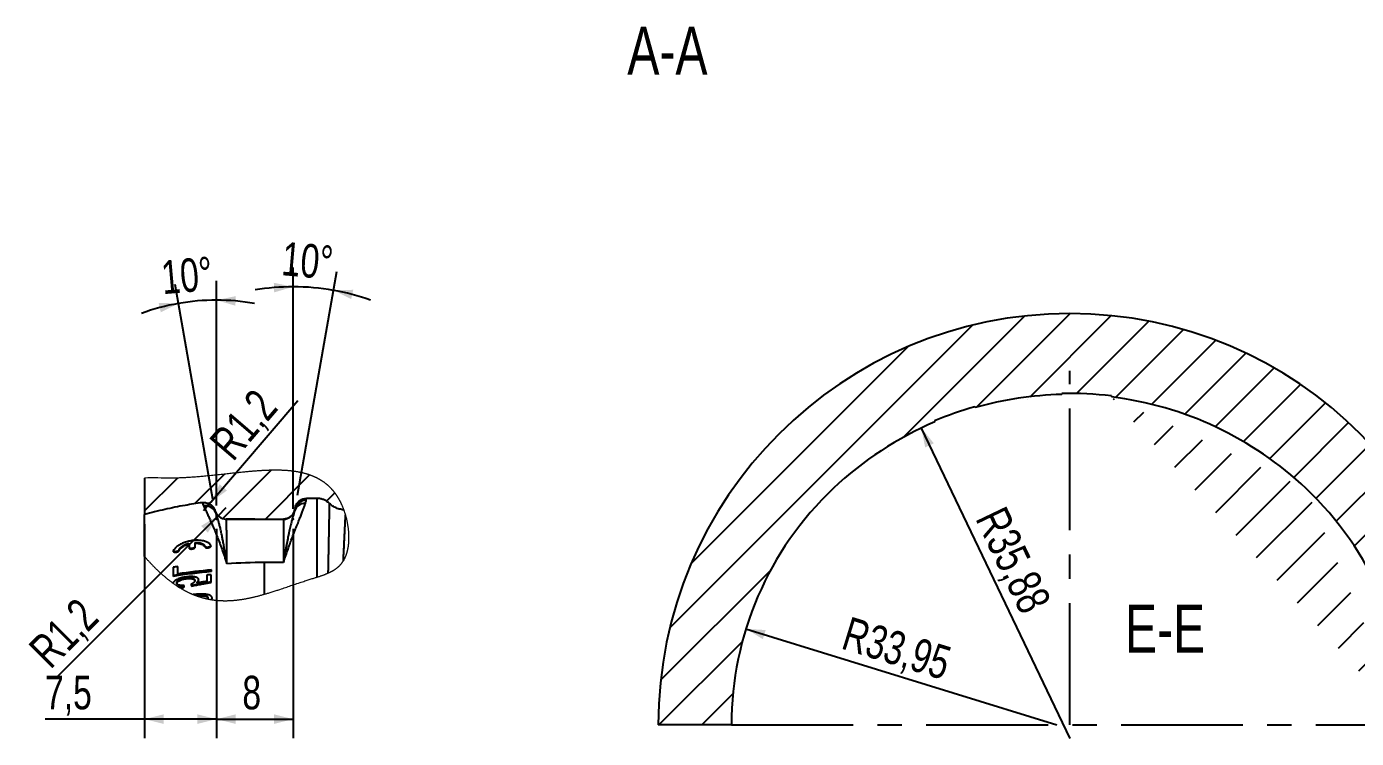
# Model space of a CAD drawing. Header units: millimetres. Extents: x 8 to 586, y 8 to 412.
# Drawn here: x 141.1 to 279.8, y 75.4 to 149.6 of the extents above; entities that cross this region are included whole.
import ezdxf

# ---------------------------------------------------------------- set-up
doc = ezdxf.new("R2010")
doc.units = ezdxf.units.MM
doc.header["$PDSIZE"] = -1
doc.linetypes.add('CENTERX2', pattern=[20.32, 12.7, -2.54, 2.54, -2.54])
for name, color, linetype in [('CENTERLINE', 4, 'CENTERX2'), ('DETAIL', 3, 'Continuous'), ('DIMENSIONS', 2, 'Continuous'), ('HATCH', 3, 'Continuous'), ('TEXT', 2, 'Continuous')]:
    doc.layers.add(name, color=color, linetype=linetype)
doc.layers.add('OUTLINE', color=7, linetype='Continuous', lineweight=25)
doc.styles.add('SLDTEXTSTYLE0', font='TXT', dxfattribs={"width": 0.75})
doc.dimstyles.new('SLDDIMSTYLE17', dxfattribs={"dimtxt": 3.5, "dimasz": 2, "dimexe": 0, "dimexo": 0.0625, "dimgap": 0.875, "dimtad": 1, "dimdec": 4, "dimzin": 12, "dimdsep": 46, "dimtxsty": 'SLDTEXTSTYLE0', "dimsah": 1, "dimcen": 0.09, "dimazin": 3, "dimtfac": 1, "dimtofl": 0, "dimtmove": 0, "dimatfit": 3, "dimfxl": 0, "dimfrac": 2, "dimtolj": 1, "dimtzin": 12, "dimarcsym": 0})
doc.dimstyles.new('SLDDIMSTYLE6', dxfattribs={"dimtxt": 3.5, "dimasz": 2, "dimexe": 0, "dimexo": 0.0625, "dimgap": 0.875, "dimtad": 1, "dimrnd": 1e-09, "dimzin": 12, "dimdsep": 46, "dimtxsty": 'SLDTEXTSTYLE0', "dimsah": 1, "dimcen": 0.09, "dimadec": 0, "dimazin": 3, "dimtfac": 1, "dimtofl": 0, "dimtmove": 0, "dimatfit": 3, "dimfxl": 0, "dimfrac": 2, "dimtolj": 1, "dimtzin": 12, "dimarcsym": 0})
doc.dimstyles.new('SLDDIMSTYLE7', dxfattribs={"dimtxt": 3.5, "dimasz": 2, "dimexe": 0, "dimexo": 0.0625, "dimgap": 0.875, "dimtad": 1, "dimrnd": 1e-09, "dimzin": 12, "dimdsep": 46, "dimtxsty": 'SLDTEXTSTYLE0', "dimsah": 1, "dimcen": 0, "dimadec": 0, "dimazin": 3, "dimtfac": 1, "dimtofl": 0, "dimtmove": 0, "dimatfit": 3, "dimfxl": 0, "dimfrac": 2, "dimtolj": 1, "dimtzin": 12, "dimarcsym": 0})

# ---------------------------------------------------------------- blocks, each defined once
blk = doc.blocks.new('SW_HATCH_0')
at = {"layer": 'HATCH', "color": 0}
for p, q in [((0, 0), (-3.43, -3.43)), ((4.9, 0.41), (1.8, -2.69)), ((9.79, 0.81), (4.75, -4.23)), ((13.79, 0.32), (9.19, -4.28)), ((16.42, -1.54), (15.55, -2.41))]:
    blk.add_line(p, q, dxfattribs=at)
blk = doc.blocks.new('_D_58')
at = {"layer": 'DIMENSIONS'}
for p, q in [((153.38, 97.75), (153.38, 75.41)), ((160.88, 97.27), (160.88, 75.41)), ((153.38, 77.41), (143, 77.41)), ((160.88, 77.41), (153.38, 77.41))]:
    blk.add_line(p, q, dxfattribs=at)
for points in [[(153.38, 77.41), (155.38, 76.91), (155.38, 77.91)], [(160.88, 77.41), (158.88, 77.91), (158.88, 76.91)]]:
    blk.add_solid(points, dxfattribs=at)
at = {"layer": 'DIMENSIONS', "insert": (143, 81.93), "char_height": 3.5, "attachment_point": 1, "style": 'SLDTEXTSTYLE0'}
blk.add_mtext('7,5', dxfattribs=at)
blk = doc.blocks.new('_D_59')
at = {"layer": 'DIMENSIONS'}
for p, q in [((160.88, 97.27), (160.88, 75.41)), ((168.88, 97.27), (168.88, 75.41)), ((160.88, 77.41), (168.88, 77.41))]:
    blk.add_line(p, q, dxfattribs=at)
for points in [[(160.88, 77.41), (162.88, 76.91), (162.88, 77.91)], [(168.88, 77.41), (166.88, 77.91), (166.88, 76.91)]]:
    blk.add_solid(points, dxfattribs=at)
at = {"layer": 'DIMENSIONS', "insert": (163.58, 81.93), "char_height": 3.5, "attachment_point": 1, "style": 'SLDTEXTSTYLE0'}
blk.add_mtext('8', dxfattribs=at)
blk = doc.blocks.new('_D_60')
at = {"layer": 'DIMENSIONS'}
for p, q in [((168.88, 99.36), (168.88, 124.5)), ((169.32, 100.77), (173.43, 124.1))]:
    blk.add_line(p, q, dxfattribs=at)
for start, end in [(90, 99.4287), (80, 90), (70.5713, 80)]:
    blk.add_arc((168.88, 98.27), 24.23, start, end, dxfattribs=at)
for points in [[(168.88, 122.5), (166.86, 122.92), (166.9, 121.92)], [(173.09, 122.13), (174.93, 121.22), (175.15, 122.19)]]:
    blk.add_solid(points, dxfattribs=at)
at = {"layer": 'DIMENSIONS', "insert": (167.88, 127.21), "char_height": 3.5, "attachment_point": 1, "rotation": 355, "style": 'SLDTEXTSTYLE0'}
blk.add_mtext('10°', dxfattribs=at)
blk = doc.blocks.new('_D_61')
at = {"layer": 'DIMENSIONS'}
for p, q in [((160.51, 100.34), (156.56, 122.74)), ((160.88, 99.68), (160.88, 123.11))]:
    blk.add_line(p, q, dxfattribs=at)
for start, end in [(100, 109.9973), (90, 100), (80.0027, 90)]:
    blk.add_arc((160.88, 98.27), 22.84, start, end, dxfattribs=at)
for points in [[(156.91, 120.77), (154.85, 120.82), (155.07, 119.85)], [(160.88, 121.11), (162.85, 120.53), (162.9, 121.53)]]:
    blk.add_solid(points, dxfattribs=at)
at = {"layer": 'DIMENSIONS', "insert": (154.99, 125.21), "char_height": 3.5, "attachment_point": 1, "rotation": 5, "style": 'SLDTEXTSTYLE0'}
blk.add_mtext('10°', dxfattribs=at)
blk = doc.blocks.new('_D_62')
at = {"layer": 'DIMENSIONS'}
for q in [(169.37, 110.63), (159.51, 99.14)]:
    blk.add_line((160.29, 100.05), q, dxfattribs=at)
blk.add_solid([(160.29, 100.05), (161.97, 101.25), (161.21, 101.9)], dxfattribs=at)
at = {"layer": 'DIMENSIONS', "insert": (159.95, 106.46), "char_height": 3.5, "attachment_point": 1, "rotation": 49.3567, "style": 'SLDTEXTSTYLE0'}
blk.add_mtext('R1,2', dxfattribs=at)
blk = doc.blocks.new('_D_63')
at = {"layer": 'DIMENSIONS'}
for q in [(144.25, 81.83), (161.88, 99.47)]:
    blk.add_line((161.04, 98.62), q, dxfattribs=at)
blk.add_solid([(161.04, 98.62), (159.27, 97.56), (159.98, 96.85)], dxfattribs=at)
at = {"layer": 'DIMENSIONS', "insert": (141.08, 85.01), "char_height": 3.5, "attachment_point": 1, "rotation": 45, "style": 'SLDTEXTSTYLE0'}
blk.add_mtext('R1,2', dxfattribs=at)
blk = doc.blocks.new('_D_76')
at = {"layer": 'DIMENSIONS'}
blk.add_line((216.1, 86.82), (248.54, 76.8), dxfattribs=at)
blk.add_solid([(216.1, 86.82), (217.87, 85.75), (218.16, 86.7)], dxfattribs=at)
at = {"layer": 'DIMENSIONS', "insert": (226.94, 88.15), "char_height": 3.5, "attachment_point": 1, "rotation": 342.8459, "style": 'SLDTEXTSTYLE0'}
blk.add_mtext('R33,95', dxfattribs=at)
blk = doc.blocks.new('_D_77')
at = {"layer": 'DIMENSIONS'}
blk.add_line((234.39, 107.77), (249.87, 75.4), dxfattribs=at)
blk.add_solid([(234.39, 107.77), (234.8, 105.75), (235.7, 106.18)], dxfattribs=at)
at = {"layer": 'DIMENSIONS', "insert": (243.14, 99.85), "char_height": 3.5, "attachment_point": 1, "rotation": 295.5627, "style": 'SLDTEXTSTYLE0'}
blk.add_mtext('R35,88', dxfattribs=at)

msp = doc.modelspace()

# ---------------------------------------------------------------- hatches: boundary and pattern name
at = {"layer": 'HATCH'}
h = msp.add_hatch(dxfattribs=at)
h.set_pattern_fill('ANSI31', color=256, style=0)
edge = h.paths.add_edge_path(flags=0)
edge.add_arc((249.86772, 75.39827), 35.97981, 83.042344, 91.3129432, ccw=False)
edge.add_line((254.22617, 111.11312), (254.21405, 111.01386))
edge.add_arc((249.86772, 75.39827), 35.87981, 46.5864655, 83.0423441, ccw=False)
edge.add_arc((251.19682, 76.80308), 33.94591, 0, 46.5864655, ccw=False)
edge.add_line((285.14272, 76.80308), (292.77439, 76.80308))
edge.add_arc((249.86772, 76.80308), 42.90666, 0, 180)
edge.add_line((206.96106, 76.80308), (214.59272, 76.80308))
edge.add_arc((248.53863, 76.80308), 33.94591, 133.4135345, 180, ccw=False)
edge.add_arc((249.86772, 75.39827), 35.87981, 113.0530236, 133.4135345, ccw=False)
edge.add_line((235.81781, 108.41282), (235.77865, 108.50483))
edge.add_arc((249.86772, 75.39827), 35.97981, 105.9362056, 113.0530238, ccw=False)
edge.add_line((239.98886, 109.9953), (240.01626, 109.89914))
edge.add_arc((249.86772, 75.39827), 35.87981, 91.3132628, 105.9362971, ccw=False)
edge.add_line((249.0454, 111.26865), (249.04331, 111.36863))

# ---------------------------------------------------------------- linework, layer by layer
at = {"color": 7, "linetype": 'Continuous', "lineweight": 18, "flags": 128}
msp.add_lwpolyline([(153.37805, 94.37189), (153.43145, 94.3099), (153.48512, 94.24811), (153.53906, 94.18652), (153.59326, 94.12513), (153.64771, 94.06395), (153.70145, 94.00408), (153.75542, 93.94443), (153.80962, 93.885), (153.86406, 93.8258), (153.91985, 93.76563), (153.97586, 93.70571), (154.0321, 93.64605), (154.08856, 93.58666), (154.14524, 93.52753), (154.20213, 93.46868), (154.25923, 93.41011), (154.31654, 93.35184), (154.37405, 93.29386), (154.43175, 93.23618), (154.48964, 93.17881), (154.54771, 93.12175), (154.60596, 93.06502), (154.66439, 93.00861), (154.7181, 92.9572), (154.77195, 92.90607), (154.82594, 92.85524), (154.88005, 92.8047), (154.93431, 92.75446), (154.98868, 92.70453), (155.0407, 92.65715), (155.09283, 92.61006), (155.14506, 92.56327), (155.19739, 92.51677), (155.24982, 92.47057), (155.30235, 92.42467), (155.35497, 92.37909), (155.40768, 92.33381), (155.463, 92.28672), (155.5184, 92.23999), (155.57389, 92.19361), (155.62946, 92.14759), (155.68512, 92.10194), (155.74086, 92.05667), (155.78869, 92.01816), (155.83657, 91.97994), (155.8845, 91.94199), (155.93248, 91.90434), (155.9805, 91.86697), (156.02857, 91.8299), (156.07667, 91.79312), (156.12964, 91.75302), (156.18264, 91.71327), (156.23568, 91.6739), (156.28877, 91.63491), (156.34188, 91.59629), (156.39207, 91.56017), (156.44228, 91.5244), (156.49252, 91.48898), (156.54277, 91.4539), (156.59304, 91.41919), (156.64333, 91.38483), (156.69075, 91.35277), (156.73819, 91.32103), (156.78563, 91.28962), (156.83308, 91.25854), (156.88053, 91.2278), (156.92569, 91.19885), (156.97086, 91.1702), (157.01602, 91.14187), (157.06012, 91.1145), (157.1042, 91.08743), (157.14829, 91.06067), (157.19236, 91.03421), (157.23642, 91.00806), (157.27968, 90.98267), (157.32293, 90.95759), (157.36616, 90.9328), (157.40939, 90.9083), (157.45348, 90.88361), (157.49756, 90.85923), (157.54163, 90.83515), (157.58568, 90.81137), (157.62973, 90.7879), (157.67375, 90.76473), (157.71777, 90.74185), (157.76433, 90.71798), (157.81088, 90.69443), (157.85741, 90.67122), (157.90393, 90.64834), (157.95045, 90.62578), (157.99611, 90.60395), (158.04176, 90.58243), (158.0874, 90.56123), (158.13303, 90.54033), (158.17957, 90.51933), (158.22611, 90.49865), (158.27263, 90.4783), (158.31915, 90.45826), (158.36564, 90.43854), (158.41213, 90.41913), (158.45861, 90.40004), (158.50533, 90.38116), (158.55204, 90.3626), (158.59874, 90.34435), (158.64542, 90.32641), (158.6921, 90.30878), (158.73876, 90.29147), (158.78065, 90.27618), (158.82252, 90.26115), (158.86439, 90.24636), (158.90625, 90.23182), (158.95574, 90.21493), (159.00522, 90.19839), (159.05469, 90.18218), (159.10415, 90.16631), (159.1536, 90.15078), (159.20303, 90.13558), (159.25246, 90.12071), (159.30682, 90.10473), (159.36116, 90.08915), (159.41549, 90.07397), (159.46981, 90.05918), (159.52412, 90.04478), (159.57842, 90.03076), (159.63271, 90.01713), (159.68698, 90.00389), (159.74125, 89.99103), (159.79549, 89.97854), (159.84877, 89.96664), (159.90204, 89.95511), (159.95529, 89.94393), (160.00853, 89.93311), (160.065, 89.92202), (160.12146, 89.91133), (160.17791, 89.90103), (160.23434, 89.89112), (160.29077, 89.8816), (160.34719, 89.87247), (160.38978, 89.86583), (160.44017, 89.85825), (160.49055, 89.85097), (160.54092, 89.844), (160.59129, 89.83732), (160.64166, 89.83094), (160.69201, 89.82486), (160.73949, 89.81939), (160.78696, 89.81419), (160.83442, 89.80924), (160.88188, 89.80454), (160.92934, 89.8001), (160.9823, 89.79545), (161.03525, 89.79111), (161.0882, 89.78708), (161.14113, 89.78335), (161.19408, 89.77994), (161.24702, 89.77683), (161.29994, 89.77402), (161.35287, 89.77151), (161.41335, 89.76901), (161.47383, 89.7669), (161.5343, 89.76517), (161.59477, 89.76382), (161.65524, 89.76285), (161.7157, 89.76225), (161.77616, 89.76202), (161.83158, 89.76213), (161.887, 89.76255), (161.94242, 89.76327), (161.99782, 89.7643), (162.05324, 89.76562), (162.10865, 89.76724), (162.1691, 89.76934), (162.22955, 89.77179), (162.28999, 89.77458), (162.35044, 89.77771), (162.41089, 89.78118), (162.47133, 89.78499), (162.53179, 89.78912), (162.59828, 89.79405), (162.66478, 89.79937), (162.73128, 89.80507), (162.79778, 89.81116), (162.86428, 89.81763), (162.93079, 89.82448), (162.99731, 89.83169), (163.06382, 89.83928), (163.13034, 89.84722), (163.19687, 89.85552), (163.26221, 89.86402), (163.32756, 89.87286), (163.39292, 89.88203), (163.45828, 89.89153), (163.52887, 89.90216), (163.59948, 89.91315), (163.67009, 89.92452), (163.74071, 89.93625), (163.81134, 89.94835), (163.88198, 89.96079), (163.9486, 89.97285), (164.01522, 89.98521), (164.08186, 89.99787), (164.1485, 90.01083), (164.21516, 90.02409), (164.28183, 90.03763), (164.34851, 90.05146), (164.41521, 90.06557), (164.48192, 90.07996), (164.54864, 90.09461), (164.61419, 90.10927), (164.67974, 90.12418), (164.74532, 90.13935), (164.81091, 90.15476), (164.88546, 90.17256), (164.96003, 90.19067), (165.03462, 90.20909), (165.10923, 90.2278), (165.18386, 90.2468), (165.25853, 90.26608), (165.3332, 90.28564), (165.40791, 90.30547), (165.48619, 90.32653), (165.56451, 90.34788), (165.64285, 90.36951), (165.72122, 90.39141), (165.79962, 90.41357), (165.87805, 90.43599), (165.96256, 90.46042), (166.04712, 90.48514), (166.13171, 90.51013), (166.21633, 90.53538), (166.30099, 90.5609), (166.3857, 90.58666), (166.48558, 90.61733), (166.58552, 90.64833), (166.68551, 90.67963), (166.78558, 90.71122), (166.88774, 90.74375), (166.98997, 90.77655), (167.09226, 90.80961), (167.19463, 90.84292), (167.29707, 90.87647), (167.39957, 90.91023), (167.50215, 90.94419), (167.64589, 90.99205), (167.78977, 91.04024), (167.93381, 91.08871), (168.07801, 91.13743), (168.22237, 91.18636), (168.36431, 91.23458), (168.50641, 91.28292), (168.64868, 91.33134), (168.79113, 91.37981), (168.95184, 91.43443), (169.11279, 91.489), (169.27396, 91.54348), (169.43537, 91.59779), (169.59702, 91.6519), (169.72421, 91.69424), (169.85156, 91.73638), (169.97906, 91.7783), (170.10672, 91.81999), (170.23455, 91.8614), (170.3412, 91.89569), (170.44797, 91.92975), (170.55486, 91.96358), (170.66186, 91.99717), (170.76892, 92.03055), (170.87597, 92.06382), (170.96002, 92.08992), (171.04397, 92.11603), (171.12779, 92.14219), (171.21143, 92.16843), (171.29487, 92.1948), (171.37805, 92.22133), (171.43933, 92.24105), (171.50043, 92.2609), (171.56135, 92.28088), (171.62206, 92.30102), (171.68255, 92.32132), (171.74282, 92.34181), (171.79941, 92.36131), (171.85577, 92.381), (171.91188, 92.40089), (171.96774, 92.421), (172.02332, 92.44133), (172.06942, 92.45846), (172.11531, 92.47576), (172.161, 92.49324), (172.20646, 92.51091), (172.25169, 92.52878), (172.2967, 92.54685), (172.3389, 92.56408), (172.38089, 92.5815), (172.42264, 92.59912), (172.46417, 92.61695), (172.50545, 92.63499), (172.54317, 92.65177), (172.58215, 92.6694), (172.62089, 92.68724), (172.65939, 92.70529), (172.69765, 92.72357), (172.73565, 92.74207), (172.77273, 92.76046), (172.80955, 92.77908), (172.84611, 92.79794), (172.88241, 92.81703), (172.91459, 92.83428), (172.94655, 92.85173), (172.9783, 92.86938), (173.00981, 92.88724), (173.0411, 92.9053), (173.07216, 92.92358), (173.10297, 92.94207), (173.13355, 92.96078), (173.16075, 92.97773), (173.18774, 92.99486), (173.21453, 93.01218), (173.24112, 93.02968), (173.26751, 93.04737), (173.29322, 93.06494), (173.31872, 93.08269), (173.34402, 93.10063), (173.36911, 93.11876), (173.39449, 93.13746), (173.41965, 93.15637), (173.44459, 93.17549), (173.4693, 93.19482), (173.49378, 93.21436), (173.51802, 93.23411), (173.54203, 93.25409), (173.56575, 93.27424), (173.58922, 93.29461), (173.61246, 93.31521), (173.63545, 93.33604), (173.65819, 93.3571), (173.68028, 93.378), (173.70213, 93.39914), (173.72373, 93.42051), (173.74508, 93.4421), (173.76661, 93.46438), (173.78787, 93.48691), (173.80886, 93.50969), (173.82959, 93.53271), (173.85004, 93.55599), (173.87024, 93.57951), (173.89016, 93.60327), (173.90982, 93.62727), (173.92922, 93.65151), (173.94836, 93.67599), (173.96722, 93.7007), (173.98583, 93.72565), (174.00418, 93.75082), (174.02227, 93.77623), (174.03863, 93.79971), (174.05476, 93.82339), (174.07068, 93.84725), (174.08638, 93.87129), (174.10187, 93.89552), (174.11715, 93.91993), (174.13383, 93.9472), (174.15025, 93.97468), (174.16641, 94.00238), (174.18231, 94.0303), (174.19795, 94.05843), (174.21333, 94.08677), (174.22845, 94.11531), (174.24332, 94.14406), (174.25862, 94.1744), (174.27365, 94.20496), (174.28838, 94.23574), (174.30285, 94.26673), (174.31705, 94.29793), (174.33096, 94.32934), (174.3446, 94.36096), (174.35797, 94.39279), (174.37106, 94.42481), (174.38388, 94.45704), (174.39643, 94.48946), (174.40871, 94.52208), (174.42005, 94.553), (174.43115, 94.5841), (174.44201, 94.61536), (174.45263, 94.64679), (174.46302, 94.67837), (174.47378, 94.71205), (174.48428, 94.7459), (174.49452, 94.77993), (174.5045, 94.81413), (174.51422, 94.84849), (174.52367, 94.88303), (174.53236, 94.91574), (174.54082, 94.94859), (174.54904, 94.98159), (174.55705, 95.01472), (174.56482, 95.04799), (174.57324, 95.08528), (174.58137, 95.12274), (174.58923, 95.16035), (174.59682, 95.19813), (174.60412, 95.23606), (174.61115, 95.27415), (174.61791, 95.31238), (174.6244, 95.35076), (174.63069, 95.38977), (174.63671, 95.42892), (174.64246, 95.4682), (174.64793, 95.50763), (174.65313, 95.54719), (174.65805, 95.58689), (174.66271, 95.62671), (174.6671, 95.66666), (174.67141, 95.70864), (174.67543, 95.75075), (174.67916, 95.79298), (174.68259, 95.83534), (174.68575, 95.87782), (174.68861, 95.92042), (174.69119, 95.96312), (174.6935, 96.00594), (174.69551, 96.04886), (174.69724, 96.09188), (174.6987, 96.135), (174.69987, 96.17821), (174.70073, 96.21904), (174.70134, 96.25995), (174.70171, 96.30093), (174.70184, 96.34198), (174.70173, 96.38309), (174.70134, 96.42678), (174.70069, 96.47053), (174.69978, 96.51435), (174.69859, 96.55823), (174.69715, 96.60217), (174.69543, 96.64616), (174.69309, 96.69808), (174.69037, 96.75007), (174.6873, 96.80211), (174.68388, 96.85421), (174.68002, 96.90742), (174.67579, 96.96068), (174.6712, 97.01397), (174.66625, 97.06729), (174.66094, 97.12064), (174.65528, 97.17401), (174.64926, 97.22739), (174.64291, 97.28066), (174.63621, 97.33393), (174.62916, 97.3872), (174.62177, 97.44045), (174.61404, 97.49368), (174.60612, 97.54594), (174.59788, 97.59817), (174.58932, 97.65036), (174.58044, 97.70252), (174.57105, 97.75568), (174.56134, 97.80879), (174.5513, 97.86184), (174.54094, 97.91482), (174.53026, 97.96772), (174.51926, 98.02055), (174.50795, 98.07328), (174.49633, 98.12593), (174.4844, 98.17847), (174.47216, 98.2309), (174.45962, 98.28323), (174.44678, 98.33543), (174.43363, 98.38751), (174.42019, 98.43946), (174.40506, 98.49644), (174.38958, 98.55325), (174.37375, 98.60988), (174.35757, 98.66631), (174.34105, 98.72255), (174.32635, 98.77149), (174.31138, 98.82026), (174.29616, 98.86887), (174.2807, 98.9173), (174.26497, 98.96555), (174.249, 99.01361), (174.23371, 99.05875), (174.21822, 99.10372), (174.20249, 99.1485), (174.18657, 99.1931), (174.17043, 99.23751), (174.15397, 99.28199), (174.13731, 99.32628), (174.12043, 99.37035), (174.10336, 99.41422), (174.08607, 99.45787), (174.06859, 99.5013), (174.0509, 99.54451), (174.03301, 99.58748), (174.01405, 99.63225), (173.99489, 99.67676), (173.97551, 99.72099), (173.95592, 99.76496), (173.93612, 99.80864), (173.91612, 99.85204), (173.89591, 99.89515), (173.8755, 99.93796), (173.85489, 99.98047), (173.83408, 100.02267), (173.81307, 100.06457), (173.79188, 100.10614), (173.77172, 100.14504), (173.75139, 100.18366), (173.73089, 100.22198), (173.71022, 100.26002), (173.68939, 100.29777), (173.66711, 100.3375), (173.64464, 100.37691), (173.62199, 100.416), (173.59915, 100.45477), (173.57612, 100.49323), (173.55291, 100.53137), (173.53085, 100.56705), (173.50863, 100.60244), (173.48625, 100.63756), (173.4637, 100.67241), (173.44099, 100.70697), (173.41812, 100.74127), (173.39509, 100.77528), (173.3719, 100.80903), (173.34854, 100.84251), (173.32502, 100.87571), (173.30177, 100.90806), (173.27837, 100.94015), (173.2548, 100.97198), (173.2311, 101.00355), (173.22452, 101.01222), (173.19878, 101.04585), (173.17286, 101.07918), (173.14676, 101.11221), (173.12049, 101.14496), (173.09404, 101.17741), (173.06742, 101.20956), (173.04063, 101.24143), (173.01366, 101.27301), (172.98522, 101.30578), (172.95659, 101.33824), (172.92778, 101.37038), (172.89878, 101.40221), (172.86959, 101.43373), (172.84021, 101.46494), (172.81064, 101.49584), (172.78089, 101.52643), (172.75096, 101.55672), (172.72084, 101.5867), (172.69054, 101.61638), (172.66005, 101.64576), (172.63114, 101.67318), (172.60207, 101.70033), (172.57284, 101.72722), (172.54344, 101.75385), (172.51389, 101.78021), (172.48236, 101.80788), (172.45067, 101.83526), (172.41879, 101.86234), (172.38673, 101.88914), (172.3545, 101.91564), (172.32209, 101.94186), (172.29136, 101.96631), (172.26049, 101.99051), (172.22945, 102.01446), (172.19827, 102.03816), (172.16692, 102.0616), (172.13543, 102.08479), (172.10378, 102.10774), (172.07197, 102.13043), (172.04002, 102.15288), (172.00791, 102.17508), (171.97622, 102.19665), (171.94439, 102.21799), (171.91242, 102.23908), (171.8803, 102.25995), (171.84546, 102.28222), (171.81044, 102.30423), (171.77526, 102.32596), (171.73991, 102.34743), (171.7044, 102.36863), (171.66872, 102.38957), (171.63492, 102.40907), (171.60098, 102.42834), (171.5669, 102.44737), (171.53267, 102.46618), (171.49829, 102.48475), (171.45976, 102.50522), (171.42104, 102.5254), (171.38215, 102.54529), (171.34308, 102.56491), (171.30383, 102.58425), (171.26441, 102.60331), (171.22481, 102.6221), (171.18504, 102.64061), (171.1451, 102.65885), (171.10498, 102.67682), (171.06468, 102.69452), (171.02422, 102.71195), (170.98358, 102.72911), (170.94278, 102.74601), (170.9018, 102.76264), (170.86065, 102.77901), (170.81737, 102.79589), (170.77389, 102.81247), (170.73024, 102.82878), (170.6864, 102.8448), (170.64238, 102.86055), (170.59819, 102.87601), (170.55244, 102.89167), (170.50651, 102.90703), (170.46038, 102.9221), (170.41406, 102.93689), (170.36756, 102.95138), (170.32087, 102.9656), (170.27668, 102.97874), (170.23232, 102.99164), (170.18779, 103.00429), (170.14311, 103.01669), (170.09826, 103.02885), (170.05325, 103.04076), (170.00809, 103.05244), (169.96275, 103.06387), (169.91726, 103.07507), (169.87161, 103.08603), (169.82662, 103.09656), (169.78148, 103.10687), (169.73618, 103.11696), (169.69074, 103.12682), (169.63892, 103.13776), (169.5869, 103.14842), (169.5347, 103.1588), (169.4823, 103.1689), (169.42971, 103.17872), (169.37694, 103.18827), (169.32397, 103.19755), (169.27082, 103.20656), (169.21494, 103.21571), (169.15886, 103.22457), (169.10258, 103.23314), (169.0461, 103.24142), (168.98941, 103.24942), (168.93253, 103.25714), (168.87727, 103.26435), (168.82183, 103.2713), (168.76621, 103.27799), (168.7104, 103.28443), (168.65442, 103.29062), (168.59826, 103.29655), (168.54192, 103.30224), (168.47973, 103.30822), (168.41734, 103.3139), (168.35473, 103.31929), (168.29192, 103.32439), (168.22889, 103.32921), (168.16567, 103.33375), (168.10223, 103.33801), (168.03859, 103.34199), (167.97475, 103.3457), (167.9107, 103.34915), (167.8476, 103.35227), (167.78432, 103.35513), (167.72084, 103.35775), (167.65717, 103.36012), (167.59215, 103.36228), (167.52695, 103.36418), (167.46154, 103.36584), (167.39595, 103.36725), (167.33017, 103.36843), (167.26538, 103.36934), (167.20041, 103.37003), (167.13526, 103.37049), (167.06993, 103.37074), (166.99193, 103.37074), (166.9137, 103.37043), (166.8352, 103.36983), (166.75647, 103.36893), (166.6775, 103.36773), (166.5983, 103.36625), (166.52317, 103.3646), (166.44782, 103.36269), (166.37227, 103.36054), (166.29651, 103.35815), (166.22055, 103.35552), (166.14439, 103.35266), (166.0724, 103.34976), (166.00023, 103.34666), (165.92789, 103.34336), (165.85538, 103.33987), (165.7827, 103.33619), (165.70137, 103.33187), (165.61985, 103.32732), (165.53811, 103.32255), (165.45618, 103.31756), (165.37403, 103.31237), (165.2917, 103.30696), (165.20915, 103.30135), (165.12642, 103.29555), (165.03163, 103.28868), (164.93659, 103.28157), (164.84132, 103.27422), (164.74579, 103.26664), (164.65002, 103.25884), (164.55402, 103.25082), (164.45779, 103.2426), (164.35167, 103.23332), (164.24529, 103.2238), (164.13862, 103.21407), (164.0317, 103.20411), (163.92452, 103.19395), (163.81056, 103.18296), (163.69632, 103.17176), (163.5818, 103.16037), (163.46701, 103.14878), (163.35196, 103.13702), (163.23664, 103.1251), (163.12768, 103.11372), (163.0185, 103.10221), (162.9091, 103.09059), (162.79949, 103.07885), (162.68966, 103.06702), (162.54928, 103.05181), (162.40858, 103.03647), (162.26756, 103.02102), (162.12624, 103.00549), (161.98461, 102.9899), (161.8427, 102.97426), (161.70051, 102.95859), (161.5317, 102.94003), (161.36253, 102.92149), (161.19301, 102.903), (161.02315, 102.88461), (160.85298, 102.86634), (160.68555, 102.84854), (160.51783, 102.83093), (160.34986, 102.81353), (160.18164, 102.79637), (160.0469, 102.78284), (159.91201, 102.7695), (159.77698, 102.75637), (159.64182, 102.74346), (159.50655, 102.73079), (159.37358, 102.7186), (159.24051, 102.70666), (159.10734, 102.695), (158.97409, 102.68364), (158.83832, 102.67238), (158.70249, 102.66145), (158.56658, 102.65087), (158.43061, 102.64066), (158.29457, 102.63083), (158.18767, 102.62338), (158.08073, 102.61618), (157.97376, 102.60925), (157.86678, 102.60258), (157.75979, 102.59619), (157.65278, 102.59008), (157.54576, 102.58426), (157.43875, 102.57874), (157.33172, 102.57353), (157.22471, 102.56863), (157.1196, 102.56414), (157.01451, 102.55996), (156.90943, 102.5561), (156.80437, 102.55258), (156.71118, 102.54974), (156.61801, 102.54717), (156.52485, 102.54488), (156.43173, 102.54288), (156.33862, 102.54116), (156.24554, 102.53973), (156.15249, 102.5386)], dxfattribs=at)
at = {"color": 7, "linetype": 'Continuous', "lineweight": 18}
msp.add_arc((154.41291, 40.49458), 62.0684, 88.3939683, 90.9553279, dxfattribs=at)
for p in [(160.87805, 98.26942), (168.87805, 98.26942)]:
    msp.add_point(p)
at = {"layer": 'CENTERLINE'}
for p, q in [((249.86772, 76.80308), (249.86772, 113.74384)), ((214.59272, 76.80308), (285.14272, 76.80308))]:
    msp.add_line(p, q, dxfattribs=at)
at = {"layer": 'DETAIL'}
for p, q in [((170.26393, 100.40603), (170.26367, 100.42674)), ((171.37805, 92.22133), (171.37805, 100.42674)), ((167.87159, 98.26858), (167.87284, 98.26633)), ((157.00634, 95.00635), (157.00634, 95.09365)), ((159.67654, 95.37076), (159.67654, 95.45729)), ((167.87113, 93.73757), (165.87805, 93.73757)), ((165.87805, 90.43599), (165.87805, 93.73757))]:
    msp.add_line(p, q, dxfattribs=at)
at = {"layer": 'DETAIL', "flags": 128}
msp.add_lwpolyline([(170.23437, 100.23256), (170.24985, 100.32339), (170.26393, 100.40603)], dxfattribs=at)
at = {"layer": 'DETAIL'}
for centre, radius, start, end in [((159.59499, 98.78232), 1.19091, 16.8430803, 98.2824501), ((170.12574, 98.73514), 1.17075, 88.4988553, 161.8101184), ((170.21991, 99.046), 1.18664, 89.301846, 169.6427116), ((170.25484, 99.21314), 1.19292, 89.5633941, 160.1325774), ((159.72045, 98.48709), 1.17744, 25.361861, 98.9080827), ((167.87059, 99.46632), 1.19999, 270.1073999, 342.2563827), ((165.87714, 33.99497), 59.7426, 89.9991299, 93.7540257)]:
    msp.add_arc(centre, radius, start, end, dxfattribs=at)
for points, knots in [([(159.42242, 99.98623), (159.42229, 99.9856), (159.42063, 99.97726), (159.42208, 99.96872), (159.42343, 99.96081)], [0, 0, 0, 0, 0.0749422604, 1, 1, 1, 1]), ([(159.42343, 99.96081), (159.43662, 99.91829), (159.46934, 99.8128), (159.51241, 99.71106), (159.53812, 99.65033)], [0, 0, 0, 0, 0.4031362305, 1, 1, 1, 1]), ([(167.87113, 93.73757), (167.87347, 93.74496), (167.95098, 93.98998), (168.10476, 94.46108), (168.33777, 95.13722), (168.56906, 95.77825), (168.79724, 96.38701), (169.01931, 96.96263), (169.23255, 97.50412), (169.4331, 98.00663), (169.61742, 98.4667), (169.78362, 98.88404), (169.92911, 99.25941), (170.05479, 99.59431), (170.12418, 99.80678), (170.15641, 99.90549)], [0, 0, 0, 0, 0.0035357028, 0.117179238, 0.2259543022, 0.329616645, 0.4279080559, 0.5223856314, 0.6109347861, 0.6932668719, 0.7690897634, 0.8369280901, 0.8980934141, 0.9526591171, 1, 1, 1, 1]), ([(170.15641, 99.90549), (170.17302, 99.96286), (170.20424, 100.07065), (170.22477, 100.18096), (170.23437, 100.23256)], [0, 0, 0, 0, 0.532244594, 1, 1, 1, 1]), ([(172.64773, 99.91714), (172.64737, 99.89682), (172.64626, 99.83405), (172.6443, 99.72316), (172.64178, 99.58112), (172.63899, 99.42487), (172.63595, 99.25472), (172.6326, 99.06888), (172.62896, 98.8673), (172.62502, 98.65022), (172.62073, 98.4166), (172.61614, 98.16655), (172.61118, 97.89986), (172.60591, 97.61761), (172.60027, 97.31852), (172.59428, 97.00274), (172.5879, 96.67007), (172.58116, 96.32191), (172.57406, 95.95796), (172.56655, 95.57849), (172.55772, 95.13626), (172.54744, 94.62809), (172.53552, 94.04984), (172.52286, 93.44544), (172.51277, 92.97077), (172.50682, 92.69784), (172.50545, 92.63499)], [0, 0, 0, 0, 0.008370575, 0.025858102, 0.045680599, 0.066885542, 0.09022674, 0.115774196, 0.14344122, 0.173271183, 0.205202533, 0.239679381, 0.276282258, 0.315068191, 0.355953151, 0.399497736, 0.445156869, 0.493002188, 0.542925567, 0.595093584, 0.649332326, 0.725110024, 0.804442986, 0.887556923, 0.974109996, 1, 1, 1, 1]), ([(159.53812, 99.65033), (159.57709, 99.56591), (159.66131, 99.3835), (159.80216, 99.09184), (159.95876, 98.75879), (160.13522, 98.37798), (160.32847, 97.94795), (160.53714, 97.46771), (160.75607, 96.94424), (160.98514, 96.37343), (161.22172, 95.75468), (161.46469, 95.08805), (161.71132, 94.3787), (161.87782, 93.88076), (161.96231, 93.61956), (161.96561, 93.60938)], [0, 0, 0, 0, 0.042809037, 0.092498706, 0.1491119, 0.212248714, 0.2857305, 0.366161831, 0.453311573, 0.546955478, 0.649323254, 0.758283417, 0.873608778, 0.995071973, 1, 1, 1, 1]), ([(161.96561, 93.60938), (161.96449, 93.61667), (161.9558, 93.67359), (161.92578, 93.86708), (161.87576, 94.18481), (161.80353, 94.62821), (161.72353, 95.10023), (161.63532, 95.59538), (161.54835, 96.05925), (161.45709, 96.52041), (161.36172, 96.9728), (161.26261, 97.41026), (161.16789, 97.79758), (161.07914, 98.13232), (160.99671, 98.41434), (160.92123, 98.64455), (160.85512, 98.82756), (160.81017, 98.93233), (160.79068, 98.97774)], [0, 0, 0, 0, 0.004022601, 0.031374789, 0.10670576, 0.179300503, 0.276187098, 0.367596788, 0.453376062, 0.533372333, 0.623776708, 0.705312094, 0.777798183, 0.84105577, 0.894017819, 0.937883161, 0.973073383, 1, 1, 1, 1]), ([(169.0135, 99.10061), (169.00578, 99.07644), (168.98901, 99.02398), (168.95167, 98.90223), (168.92147, 98.80466), (168.87916, 98.64873), (168.82402, 98.45909), (168.75511, 98.19363), (168.6893, 97.933), (168.63007, 97.68891), (168.56819, 97.42502), (168.50372, 97.14008), (168.43691, 96.8342), (168.37068, 96.51985), (168.30549, 96.19979), (168.24159, 95.87551), (168.17693, 95.53605), (168.11166, 95.18023), (168.04606, 94.80826), (167.97052, 94.36263), (167.91389, 94.01133), (167.87805, 93.78216), (167.87228, 93.74494), (167.87113, 93.73757)], [0, 0, 0, 0, 0.0138728103, 0.030106888, 0.0696172053, 0.0696949579, 0.1184271496, 0.1775711023, 0.2196141407, 0.2653781861, 0.3148752929, 0.3677915142, 0.4250791489, 0.4860321456, 0.5434109429, 0.6036360817, 0.6667157136, 0.7323238985, 0.801396369, 0.8731944668, 0.9794127742, 0.9959188296, 1, 1, 1, 1]), ([(174.11715, 93.91993), (174.11775, 93.93182), (174.13039, 94.18284), (174.1506, 94.59646), (174.17758, 95.15283), (174.19973, 95.61658), (174.22046, 96.05606), (174.23981, 96.47091), (174.25779, 96.86084), (174.27442, 97.22553), (174.28977, 97.56471), (174.3038, 97.87812), (174.31684, 98.17147), (174.32883, 98.44321), (174.33685, 98.62596), (174.34075, 98.71571), (174.34105, 98.72255)], [0, 0, 0, 0, 0.007429319, 0.156831271, 0.258399221, 0.355002573, 0.44653067, 0.532926898, 0.614146027, 0.690095167, 0.760726407, 0.826003679, 0.885852453, 0.943949263, 0.995727295, 1, 1, 1, 1]), ([(161.9656, 93.60938), (161.9656, 93.60939), (161.9656, 93.82784), (161.96518, 94.24961), (161.96339, 94.85897), (161.961, 95.38279), (161.95834, 95.82668), (161.95546, 96.19663), (161.95207, 96.53737), (161.94792, 96.86278), (161.94295, 97.16889), (161.93689, 97.45165), (161.93049, 97.69266), (161.92254, 97.89234), (161.91646, 98.05062), (161.90418, 98.16363), (161.90334, 98.23276), (161.89062, 98.25887), (161.88806, 98.26412)], [0, 0, 0, 0, 0.000007698, 0.140692822, 0.271647698, 0.392476321, 0.478070505, 0.557544294, 0.630750062, 0.697540175, 0.767149192, 0.827920532, 0.879712106, 0.922383024, 0.956756481, 0.981381125, 0.996250176, 1, 1, 1, 1]), ([(167.87284, 98.26633), (167.87284, 98.2596), (167.87283, 98.23312), (167.87167, 98.17365), (167.87082, 98.07441), (167.87003, 97.93293), (167.8697, 97.74838), (167.8693, 97.52039), (167.86906, 97.25083), (167.8689, 96.95816), (167.86889, 96.64643), (167.86897, 96.31969), (167.86917, 95.96423), (167.86948, 95.57731), (167.86998, 95.15897), (167.87053, 94.70941), (167.87101, 94.23243), (167.87109, 93.90543), (167.87113, 93.73757)], [0, 0, 0, 0, 0.0044570949, 0.0175398311, 0.0394017477, 0.070196761, 0.1112615953, 0.1616549799, 0.2212262732, 0.2898247925, 0.355527249, 0.4277247384, 0.5062659899, 0.5909997328, 0.6840320233, 0.7833881301, 0.88880006, 1, 1, 1, 1])]:
    msp.add_open_spline(points, degree=3, knots=knots, dxfattribs=at)
at = {"layer": 'OUTLINE'}
for p, q in [((153.37805, 102.55435), (153.37805, 98.75319)), ((171.37805, 100.42674), (170.26367, 100.42674)), ((153.37805, 94.37189), (153.37805, 98.75319)), ((160.73481, 99.12739), (160.73484, 99.12727)), ((160.7467, 99.08972), (160.73484, 99.12727)), ((160.87805, 98.26942), (160.87805, 98.68059)), ((169.0529, 99.26105), (169.05275, 99.26017)), ((169.05275, 99.2602), (169.0529, 99.26105)), ((169.05275, 99.2602), (169.05275, 99.26018)), ((169.0814, 99.4227), (169.0529, 99.26105)), ((169.0814, 99.4227), (169.13292, 99.61855)), ((164.87806, 98.26942), (167.87159, 98.26858)), ((168.87805, 98.26942), (168.87805, 98.36475)), ((158.02144, 95.6684), (158.02144, 95.75684)), ((158.66144, 95.75718), (158.66144, 95.84544)), ((158.66144, 95.35579), (158.66144, 95.75718)), ((158.02144, 95.6684), (158.02144, 95.26817)), ((156.37805, 93.24736), (156.37805, 92.29802)), ((156.84558, 92.55285), (156.84558, 93.32191)), ((160.37805, 92.79399), (160.37805, 92.97962)), ((156.74169, 91.6462), (156.74169, 91.56873)), ((157.71734, 92.13644), (157.71734, 92.05824)), ((158.61182, 91.90094), (158.61182, 91.82398)), ((158.83422, 91.67496), (158.83422, 91.59878)), ((159.85857, 92.43157), (159.85857, 91.78669)), ((160.3261, 91.66732), (160.3261, 92.47553)), ((157.46896, 91.23079), (157.46896, 91.15505)), ((158.27659, 91.36556), (158.27659, 91.28994)), ((160.01441, 89.97103), (160.01441, 90.04197)), ((214.59272, 76.80308), (206.96106, 76.80308))]:
    msp.add_line(p, q, dxfattribs=at)
at = {"layer": 'OUTLINE', "flags": 128}
for points in [[(249.04561, 111.26866), (249.04503, 111.29366), (249.04446, 111.31865), (249.04389, 111.34364), (249.04331, 111.36863)], [(254.22617, 111.11312), (254.22314, 111.0883), (254.22011, 111.06348), (254.21708, 111.03867), (254.21405, 111.01386)], [(239.9888, 109.9953), (239.99567, 109.97126), (240.00253, 109.94721), (240.00939, 109.92318), (240.01626, 109.89914)], [(235.81781, 108.41282), (235.81291, 108.42432), (235.80802, 108.43583), (235.80312, 108.44733), (235.79823, 108.45883), (235.79333, 108.47034), (235.78843, 108.48184), (235.77865, 108.50483)]]:
    msp.add_lwpolyline(points, dxfattribs=at)
at = {"layer": 'OUTLINE'}
for centre, radius, start, end in [((249.86772, 76.80308), 42.90666, 0, 180), ((249.86772, 75.39827), 35.87981, 91.3132628, 105.9362971), ((249.86772, 75.39827), 35.97981, 83.042344, 91.3129432), ((249.86772, 75.39827), 35.87981, 46.5864655, 83.0410774), ((249.86772, 75.39827), 35.97981, 105.9362056, 113.0530238), ((249.86772, 75.39827), 35.87981, 113.0530236, 133.4135345), ((248.53863, 76.80308), 33.94591, 133.4135345, 180), ((251.19682, 76.80308), 33.94591, 0, 46.5864655), ((161.88488, 99.4699), 1.2, 198.4706536, 270.0120244), ((167.87038, 99.46869), 1.20061, 341.6473463, 349.9996641), ((167.87121, 99.46851), 1.19977, 341.6429641, 349.9999539), ((165.76058, 35.9086), 58.10134, 98.8262582, 99.293133), ((165.81561, 33.1399), 60.08627, 95.1921365, 98.5855433), ((165.80838, 32.57149), 60.54534, 95.1457876, 98.9606705), ((165.80804, 32.62311), 60.4154, 95.1565605, 98.9797749), ((165.84786, 31.2294), 61.49453, 95.1516825, 95.5892132)]:
    msp.add_arc(centre, radius, start, end, dxfattribs=at)
for points, knots in [([(159.42242, 99.98623), (159.11956, 99.94298), (158.51373, 99.85646), (157.55406, 99.69535), (156.54354, 99.5053), (155.48325, 99.27982), (154.42716, 99.03185), (153.72776, 98.84607), (153.37805, 98.75319)], [0, 0, 0, 0, 0.14867213, 0.297400251, 0.472867453, 0.648333507, 0.824166635, 1, 1, 1, 1]), ([(159.42242, 99.98623), (159.48902, 99.99201), (159.62221, 100.00357), (159.8222, 99.97862), (160.01493, 99.9222), (160.19576, 99.83419), (160.35885, 99.71676), (160.50131, 99.57384), (160.61774, 99.40828), (160.693, 99.25609), (160.72433, 99.15965), (160.73481, 99.12739)], [0, 0, 0, 0, 0.117224421, 0.234443132, 0.351672907, 0.468900574, 0.586093556, 0.703300691, 0.821852295, 0.940419291, 1, 1, 1, 1]), ([(169.13292, 99.61855), (169.15901, 99.68224), (169.21119, 99.80961), (169.328, 99.98119), (169.4705, 100.13118), (169.63582, 100.25448), (169.81889, 100.34588), (170.02879, 100.41266), (170.18009, 100.42173), (170.26367, 100.42674)], [0, 0, 0, 0, 0.139198346, 0.278378311, 0.417697248, 0.557004416, 0.693982954, 0.830957051, 1, 1, 1, 1]), ([(172.64773, 99.91714), (172.59537, 99.96388), (172.48996, 100.05796), (172.286, 100.19286), (172.03353, 100.31532), (171.77558, 100.38851), (171.55453, 100.4218), (171.43706, 100.42509), (171.37805, 100.42674)], [0, 0, 0, 0, 0.150152445, 0.302286282, 0.522156615, 0.748512589, 0.873677615, 1, 1, 1, 1]), ([(174.17043, 99.23751), (174.16007, 99.23793), (174.07514, 99.24136), (173.91445, 99.26745), (173.69092, 99.31768), (173.47894, 99.38855), (173.28197, 99.47395), (173.09846, 99.57223), (172.92241, 99.68685), (172.77159, 99.80308), (172.68368, 99.88403), (172.64773, 99.91714)], [0, 0, 0, 0, 0.018286547, 0.149945828, 0.286171413, 0.422397406, 0.543506219, 0.664614037, 0.789203857, 0.913790191, 1, 1, 1, 1]), ([(160.77285, 99.02183), (160.76652, 99.03647), (160.75754, 99.05723), (160.7507, 99.07876), (160.74869, 99.08511)], [0, 0, 0, 0, 0.705322705, 1, 1, 1, 1]), ([(169.00992, 99.09066), (168.99337, 99.04604), (168.96027, 98.95681), (168.88151, 98.81411), (168.77187, 98.66746), (168.62471, 98.52741), (168.45585, 98.41438), (168.2707, 98.33135), (168.07397, 98.27877), (167.93905, 98.27197), (167.87159, 98.26858)], [0, 0, 0, 0, 0.095175234, 0.190350737, 0.325290467, 0.460232386, 0.595174558, 0.730114486, 0.865058252, 1, 1, 1, 1]), ([(169.0526, 99.25934), (169.04779, 99.23436), (169.03749, 99.18079), (169.02185, 99.12851), (169.0135, 99.10061)], [0, 0, 0, 0, 0.46629754, 1, 1, 1, 1]), ([(164.87806, 98.26942), (164.68042, 98.26952), (163.68278, 98.27001), (162.68514, 98.26995), (161.88513, 98.26991)], [0, 0, 0, 0, 0.198106577, 1, 1, 1, 1]), ([(161.88513, 98.26991), (162.88179, 98.26992), (163.87943, 98.26994), (164.87707, 98.26943), (164.87806, 98.26942)], [0, 0, 0, 0, 0.999009218, 1, 1, 1, 1]), ([(160.30482, 95.49748), (160.28542, 95.5296), (160.24592, 95.59499), (160.17228, 95.68684), (160.08134, 95.77238), (159.95893, 95.85257), (159.80262, 95.92213), (159.61511, 95.98165), (159.38592, 96.03056), (159.11568, 96.06112), (158.83806, 96.0671), (158.5809, 96.05364), (158.35003, 96.02807), (158.1184, 95.98949), (157.88884, 95.938), (157.66395, 95.87448), (157.44379, 95.79867), (157.23175, 95.71069), (157.03252, 95.61048), (156.86219, 95.50533), (156.72425, 95.3956), (156.61531, 95.28667), (156.49789, 95.14398), (156.42488, 95.03205), (156.37805, 94.96026)], [0, 0, 0, 0, 0.025209868, 0.051329799, 0.078888734, 0.108804513, 0.149253615, 0.193531503, 0.24087956, 0.306599697, 0.376075295, 0.427342152, 0.479643592, 0.532171798, 0.585152578, 0.63774855, 0.689215414, 0.741622351, 0.791986627, 0.839025465, 0.875936648, 0.910232916, 0.942420091, 1, 1, 1, 1]), ([(157.00634, 95.09365), (157.02907, 95.1396), (157.07796, 95.23841), (157.19551, 95.35815), (157.33418, 95.46537), (157.49394, 95.56067), (157.67717, 95.64584), (157.85639, 95.71144), (157.97372, 95.74372), (158.02144, 95.75684)], [0, 0, 0, 0, 0.122348357, 0.263073948, 0.397064286, 0.542900243, 0.708106963, 0.88128261, 1, 1, 1, 1]), ([(158.66144, 95.84544), (158.73772, 95.84485), (158.88563, 95.8437), (159.0963, 95.81548), (159.2837, 95.76723), (159.44079, 95.70088), (159.56342, 95.61687), (159.64008, 95.53328), (159.66753, 95.47606), (159.67654, 95.45729)], [0, 0, 0, 0, 0.200292548, 0.388347275, 0.556780159, 0.707658941, 0.833658718, 0.945422119, 1, 1, 1, 1]), ([(158.66144, 95.75718), (158.73773, 95.75664), (158.88567, 95.75559), (159.09654, 95.72755), (159.28426, 95.67943), (159.44159, 95.61313), (159.56423, 95.52914), (159.64046, 95.4459), (159.66771, 95.38914), (159.67654, 95.37076)], [0, 0, 0, 0, 0.200459969, 0.388706997, 0.557624438, 0.708898575, 0.834835199, 0.946506884, 1, 1, 1, 1]), ([(156.37805, 94.96026), (156.37475, 94.94042), (156.36843, 94.90236), (156.41274, 94.85571), (156.47593, 94.82959), (156.56165, 94.81666), (156.66419, 94.82091), (156.77383, 94.84341), (156.87568, 94.88272), (156.95493, 94.93341), (156.99483, 94.979), (157.00518, 95.0036), (157.00634, 95.00635)], [0, 0, 0, 0, 0.073916961, 0.141798088, 0.227739527, 0.339105004, 0.474986267, 0.624802845, 0.772086345, 0.896389792, 0.988420404, 1, 1, 1, 1]), ([(156.38911, 94.97637), (156.39572, 94.96696), (156.41529, 94.9391), (156.47751, 94.91747), (156.56146, 94.90351), (156.66467, 94.90809), (156.77389, 94.93046), (156.87553, 94.96972), (156.95466, 95.02034), (156.99467, 95.066), (157.00512, 95.09077), (157.00634, 95.09365)], [0, 0, 0, 0, 0.048738109, 0.144355863, 0.268049909, 0.418612973, 0.584229117, 0.746886321, 0.88436456, 0.986538429, 1, 1, 1, 1]), ([(157.00634, 95.00635), (157.02916, 95.05232), (157.07826, 95.15122), (157.19608, 95.27072), (157.33469, 95.37757), (157.49415, 95.47249), (157.67708, 95.55742), (157.85626, 95.62297), (157.97361, 95.65524), (158.02144, 95.6684)], [0, 0, 0, 0, 0.1225712056, 0.2636445225, 0.3973198381, 0.5427393845, 0.7078838623, 0.8809442503, 1, 1, 1, 1]), ([(158.02144, 95.35546), (158.02672, 95.33617), (158.03779, 95.29582), (158.10042, 95.26049), (158.17778, 95.23966), (158.27578, 95.23455), (158.38312, 95.24709), (158.48824, 95.277), (158.57648, 95.32091), (158.63781, 95.37307), (158.66031, 95.41871), (158.66132, 95.44045), (158.66143, 95.44289)], [0, 0, 0, 0, 0.075014491, 0.156924108, 0.261290504, 0.389474153, 0.534746389, 0.680712025, 0.812788205, 0.915355473, 0.990499418, 1, 1, 1, 1]), ([(158.02144, 95.26817), (158.02676, 95.24888), (158.03788, 95.20862), (158.10045, 95.17355), (158.17765, 95.15284), (158.27561, 95.14778), (158.3831, 95.16034), (158.48847, 95.19033), (158.57683, 95.23432), (158.63812, 95.2865), (158.66035, 95.33198), (158.66133, 95.35349), (158.66143, 95.35579)], [0, 0, 0, 0, 0.075100865, 0.156724852, 0.260879533, 0.389064542, 0.534676669, 0.681190726, 0.81365463, 0.916189738, 0.991035049, 1, 1, 1, 1]), ([(159.67654, 95.45729), (159.68927, 95.43965), (159.71702, 95.40121), (159.79238, 95.37289), (159.88223, 95.35713), (159.98689, 95.35909), (160.09415, 95.37822), (160.18896, 95.4147), (160.26215, 95.45681), (160.28688, 95.49671), (160.29599, 95.51141)], [0, 0, 0, 0, 0.091983796, 0.20050144, 0.333323217, 0.486724562, 0.648450123, 0.799705376, 0.926215697, 1, 1, 1, 1]), ([(159.67654, 95.37076), (159.68932, 95.35313), (159.71713, 95.31481), (159.79243, 95.28666), (159.88216, 95.27101), (159.987, 95.27295), (160.09403, 95.29238), (160.1905, 95.32809), (160.2639, 95.37528), (160.3084, 95.4304), (160.31256, 95.47571), (160.30581, 95.4947), (160.30482, 95.49748)], [0, 0, 0, 0, 0.083088023, 0.180672761, 0.300343994, 0.438867263, 0.585172065, 0.722008844, 0.836208603, 0.921677972, 0.988529208, 1, 1, 1, 1]), ([(157.74006, 92.24948), (157.66706, 92.23829), (157.52094, 92.21588), (157.30475, 92.1695), (157.09329, 92.10894), (156.88952, 92.03426), (156.72347, 91.95721), (156.59552, 91.88353), (156.50334, 91.81847), (156.42591, 91.74558), (156.36775, 91.67206), (156.34947, 91.61853), (156.34188, 91.59629)], [0, 0, 0, 0, 0.138447529, 0.277125113, 0.414226848, 0.550521642, 0.683672172, 0.756802315, 0.827184546, 0.894501078, 0.956179835, 1, 1, 1, 1]), ([(156.74169, 91.6462), (156.74318, 91.66042), (156.74624, 91.68969), (156.76335, 91.73434), (156.79351, 91.77743), (156.84031, 91.82608), (156.90482, 91.87581), (157.00019, 91.93458), (157.12061, 91.99207), (157.28885, 92.05212), (157.48864, 92.10202), (157.64109, 92.12496), (157.71734, 92.13644)], [0, 0, 0, 0, 0.037142539, 0.076424607, 0.122950315, 0.173240828, 0.251816257, 0.334354307, 0.464773426, 0.598531319, 0.799183951, 1, 1, 1, 1]), ([(156.74169, 91.56873), (156.74319, 91.58296), (156.74627, 91.61225), (156.76345, 91.65681), (156.79359, 91.69971), (156.84029, 91.74815), (156.90468, 91.7977), (157.00004, 91.85638), (157.12051, 91.91384), (157.28885, 91.97387), (157.48867, 92.02378), (157.6411, 92.04675), (157.71734, 92.05824)], [0, 0, 0, 0, 0.037174918, 0.076512431, 0.122848297, 0.172916851, 0.251404311, 0.333837573, 0.46443884, 0.598370327, 0.799108925, 1, 1, 1, 1]), ([(157.52091, 91.35855), (157.44794, 91.35456), (157.30424, 91.34668), (157.1238, 91.35345), (156.98446, 91.3757), (156.88447, 91.40627), (156.80293, 91.44889), (156.74952, 91.50826), (156.74406, 91.55038), (156.74169, 91.56873)], [0, 0, 0, 0, 0.252254264, 0.496722498, 0.62146114, 0.738451029, 0.855971795, 0.937262288, 1, 1, 1, 1]), ([(157.71734, 92.13644), (157.80494, 92.14629), (157.95539, 92.1632), (158.16694, 92.1612), (158.31537, 92.14092), (158.42103, 92.1089), (158.48478, 92.08119), (158.53632, 92.04818), (158.57511, 92.01129), (158.60077, 91.96731), (158.60968, 91.92915), (158.61136, 91.90703), (158.61182, 91.90094)], [0, 0, 0, 0, 0.261575108, 0.449245592, 0.627193601, 0.704047203, 0.776618313, 0.83291141, 0.88509217, 0.934116503, 0.981852757, 1, 1, 1, 1]), ([(157.71734, 92.05824), (157.80494, 92.06812), (157.95553, 92.0851), (158.16738, 92.08321), (158.316, 92.06297), (158.4216, 92.03102), (158.48511, 92.00346), (158.53647, 91.97061), (158.57517, 91.9339), (158.60079, 91.8901), (158.60969, 91.85208), (158.61136, 91.83005), (158.61182, 91.82398)], [0, 0, 0, 0, 0.261717757, 0.449950793, 0.628429947, 0.704986985, 0.777286562, 0.833412117, 0.885443116, 0.934324864, 0.981917112, 1, 1, 1, 1]), ([(159.02741, 91.92139), (159.02524, 91.94083), (159.02089, 91.97984), (158.99654, 92.03799), (158.95201, 92.08935), (158.88245, 92.14159), (158.78747, 92.18942), (158.64839, 92.23623), (158.47518, 92.26999), (158.25326, 92.28679), (158.00628, 92.27934), (157.82931, 92.25949), (157.74006, 92.24948)], [0, 0, 0, 0, 0.040640239, 0.081556189, 0.129141753, 0.180540002, 0.262162711, 0.349590209, 0.485849495, 0.628810938, 0.812807399, 1, 1, 1, 1]), ([(158.61182, 91.82398), (158.61033, 91.80989), (158.60728, 91.78094), (158.58315, 91.71899), (158.52963, 91.65769), (158.45624, 91.59856), (158.38178, 91.55245), (158.30109, 91.51338), (158.24544, 91.49107), (158.21734, 91.4798)], [0, 0, 0, 0, 0.077098259, 0.15831582, 0.358348484, 0.511292474, 0.672897144, 0.834810697, 1, 1, 1, 1]), ([(158.27659, 91.36556), (158.4469, 91.39928), (158.78755, 91.46671), (159.29959, 91.56278), (159.81236, 91.65545), (160.15485, 91.71379), (160.3261, 91.74297)], [0, 0, 0, 0, 0.249917843, 0.499882173, 0.749935379, 1, 1, 1, 1]), ([(158.27659, 91.28994), (158.4469, 91.32366), (158.78755, 91.39109), (159.29958, 91.48716), (159.81235, 91.57982), (160.15485, 91.63816), (160.3261, 91.66732)], [0, 0, 0, 0, 0.249918859, 0.499880007, 0.749932839, 1, 1, 1, 1]), ([(158.83422, 91.67496), (158.85036, 91.68983), (158.88229, 91.71923), (158.93343, 91.77089), (158.97955, 91.83432), (159.01242, 91.8986), (159.0197, 91.94002), (159.02217, 91.95407)], [0, 0, 0, 0, 0.1917788726, 0.3792985292, 0.6336680345, 0.8757473867, 1, 1, 1, 1]), ([(158.83422, 91.59878), (158.85039, 91.61364), (158.88238, 91.64302), (158.93347, 91.69457), (158.97969, 91.75776), (159.01217, 91.82223), (159.02308, 91.87812), (159.02597, 91.90704), (159.02741, 91.92139)], [0, 0, 0, 0, 0.170135901, 0.33647799, 0.56108669, 0.774843886, 0.888246105, 1, 1, 1, 1]), ([(159.85857, 91.78669), (159.77311, 91.77161), (159.62355, 91.74522), (159.41006, 91.70656), (159.21801, 91.67123), (159.02605, 91.63536), (158.89816, 91.61097), (158.83422, 91.59878)], [0, 0, 0, 0, 0.249974983, 0.437472036, 0.62497542, 0.812486763, 1, 1, 1, 1]), ([(156.88053, 91.2278), (156.94116, 91.22225), (157.06881, 91.21058), (157.26559, 91.21522), (157.4008, 91.22557), (157.46896, 91.23079)], [0, 0, 0, 0, 0.309681532, 0.65201123, 1, 1, 1, 1]), ([(157.01602, 91.14187), (157.03148, 91.14063), (157.11403, 91.13404), (157.26555, 91.14001), (157.40079, 91.15001), (157.46896, 91.15505)], [0, 0, 0, 0, 0.102608008, 0.547621327, 1, 1, 1, 1]), ([(157.46896, 91.15505), (157.4735, 91.1729), (157.48257, 91.20857), (157.49578, 91.26034), (157.50854, 91.31032), (157.51679, 91.34249), (157.52091, 91.35855)], [0, 0, 0, 0, 0.263139879, 0.525684635, 0.763081701, 1, 1, 1, 1]), ([(157.46896, 91.23079), (157.47349, 91.24864), (157.48253, 91.28431), (157.4933, 91.32664), (157.49954, 91.35111), (157.50124, 91.35778)], [0, 0, 0, 0, 0.421687827, 0.842421578, 1, 1, 1, 1]), ([(158.21734, 91.4798), (158.2225, 91.46333), (158.23284, 91.43035), (158.24788, 91.38224), (158.26246, 91.33542), (158.27188, 91.30511), (158.27659, 91.28994)], [0, 0, 0, 0, 0.260347272, 0.521353712, 0.760401879, 1, 1, 1, 1]), ([(158.2384, 91.48854), (158.24167, 91.47803), (158.24969, 91.45231), (158.26242, 91.41131), (158.27186, 91.38083), (158.27659, 91.36556)], [0, 0, 0, 0, 0.256371493, 0.62775746, 1, 1, 1, 1]), ([(160.00792, 90.38161), (159.94929, 90.39393), (159.83087, 90.4188), (159.64737, 90.44008), (159.45886, 90.45023), (159.25738, 90.45238), (159.04526, 90.44713), (158.82284, 90.43428), (158.62715, 90.41782), (158.50571, 90.40501), (158.45861, 90.40004)], [0, 0, 0, 0, 0.115456346, 0.233149975, 0.355653517, 0.479259448, 0.621486705, 0.764601071, 0.908687122, 1, 1, 1, 1]), ([(160.01441, 90.04197), (160.01149, 90.06576), (160.00476, 90.12064), (159.94821, 90.17882), (159.88404, 90.21919), (159.7975, 90.25652), (159.6796, 90.28967), (159.48822, 90.31691), (159.24761, 90.32163), (158.98319, 90.31132), (158.81334, 90.29752), (158.73876, 90.29147)], [0, 0, 0, 0, 0.05071086, 0.11701696, 0.164788898, 0.2152971, 0.3196403, 0.428482569, 0.631937225, 0.838402787, 1, 1, 1, 1]), ([(160.01441, 89.97103), (160.01147, 89.99482), (160.00471, 90.04953), (159.94822, 90.10743), (159.88424, 90.14758), (159.79767, 90.18482), (159.67966, 90.21787), (159.48814, 90.245), (159.24749, 90.24921), (159.039, 90.24214), (158.92498, 90.23327), (158.90625, 90.23182)], [0, 0, 0, 0, 0.057717579, 0.132743172, 0.187008779, 0.244379929, 0.363287987, 0.487315079, 0.718857684, 0.953823742, 1, 1, 1, 1]), ([(160.43, 90.01574), (160.42802, 90.03852), (160.42406, 90.08414), (160.39925, 90.15216), (160.35249, 90.21279), (160.2842, 90.27046), (160.19493, 90.32009), (160.09887, 90.35631), (160.035, 90.37408), (160.00792, 90.38161)], [0, 0, 0, 0, 0.113556841, 0.227350362, 0.354728174, 0.490130728, 0.669999717, 0.860131118, 1, 1, 1, 1]), ([(160.00853, 89.93311), (160.00961, 89.93603), (160.01404, 89.94814), (160.01425, 89.96115), (160.01441, 89.97103)], [0, 0, 0, 0, 0.241280155, 1, 1, 1, 1]), ([(160.34719, 89.87247), (160.3576, 89.88498), (160.38426, 89.917), (160.41331, 89.97561), (160.42203, 90.02288), (160.42614, 90.04515)], [0, 0, 0, 0, 0.253333349, 0.648304588, 1, 1, 1, 1]), ([(160.38978, 89.86583), (160.39739, 89.87972), (160.41653, 89.91462), (160.42691, 89.9668), (160.42921, 90.00318), (160.43, 90.01574)], [0, 0, 0, 0, 0.301906273, 0.758865412, 1, 1, 1, 1])]:
    msp.add_open_spline(points, degree=3, knots=knots, dxfattribs=at)

# ---------------------------------------------------------------- block references
at = {"layer": 'HATCH'}
msp.add_blockref('SW_HATCH_0', (156.80437, 102.55258), dxfattribs=at)

# ---------------------------------------------------------------- texts
at = {"layer": 'TEXT', "char_height": 5, "attachment_point": 2, "style": 'SLDTEXTSTYLE0'}
for s, insert in [('A-A', (207.91381, 149.6415)), ('E-E', (259.81812, 89.34314))]:
    msp.add_mtext(s, dxfattribs=dict(at, insert=insert))

# ---------------------------------------------------------------- dimensions: what is measured, and where the dimension line sits
at = {"layer": 'DIMENSIONS'}
for base, line1, line2, picture, middle in [((170.98995, 122.40852), ((169.14586, 99.78822), (169.0529, 99.26105)), ((168.87805, 98.36475), (168.87805, 98.26942)), '_D_60', (170.98995, 122.40852)), ((158.88704, 121.02678), ((160.87805, 98.68059), (160.87805, 98.26942)), ((160.68711, 99.35231), (160.7032, 99.26105)), '_D_61', (158.88704, 121.02678))]:
    dim = msp.add_angular_dim_2l(base=base, line1=line1, line2=line2, dimstyle='SLDDIMSTYLE17', dxfattribs=at)
    dim.commit()
    dim.dimension.update_dxf_attribs({"geometry": picture, "text_midpoint": middle, "dimtype": 162})
for center, mpoint, picture, middle in [((159.50534, 99.14393), (160.28696, 100.05446), '_D_62', (166.56137, 107.36377)), ((249.86772, 75.39827), (234.38565, 107.76594), '_D_77', (242.1267, 91.58211)), ((161.88497, 99.46942), (161.03644, 98.6209), '_D_63', (147.40561, 84.99006)), ((248.53863, 76.80308), (216.10282, 86.81519), '_D_76', (232.32073, 81.80915))]:
    dim = msp.add_radius_dim(center=center, mpoint=mpoint, dimstyle='SLDDIMSTYLE7', dxfattribs=at)
    dim.commit()
    dim.dimension.update_dxf_attribs({"geometry": picture, "text_midpoint": middle, "dimtype": 164})
for base, p2, picture, middle in [((153.37805, 77.41396), (153.37805, 98.75319), '_D_58', (146.22834, 77.41396)), ((168.87805, 77.41396), (168.87805, 98.26942), '_D_59', (164.87805, 77.41396))]:
    dim = msp.add_linear_dim(base=base, p1=(160.87805, 98.26942), p2=p2, dimstyle='SLDDIMSTYLE6', dxfattribs=at)
    dim.commit()
    dim.dimension.update_dxf_attribs({"geometry": picture, "text_midpoint": middle, "dimtype": 160})

doc.saveas('drawing.dxf')
